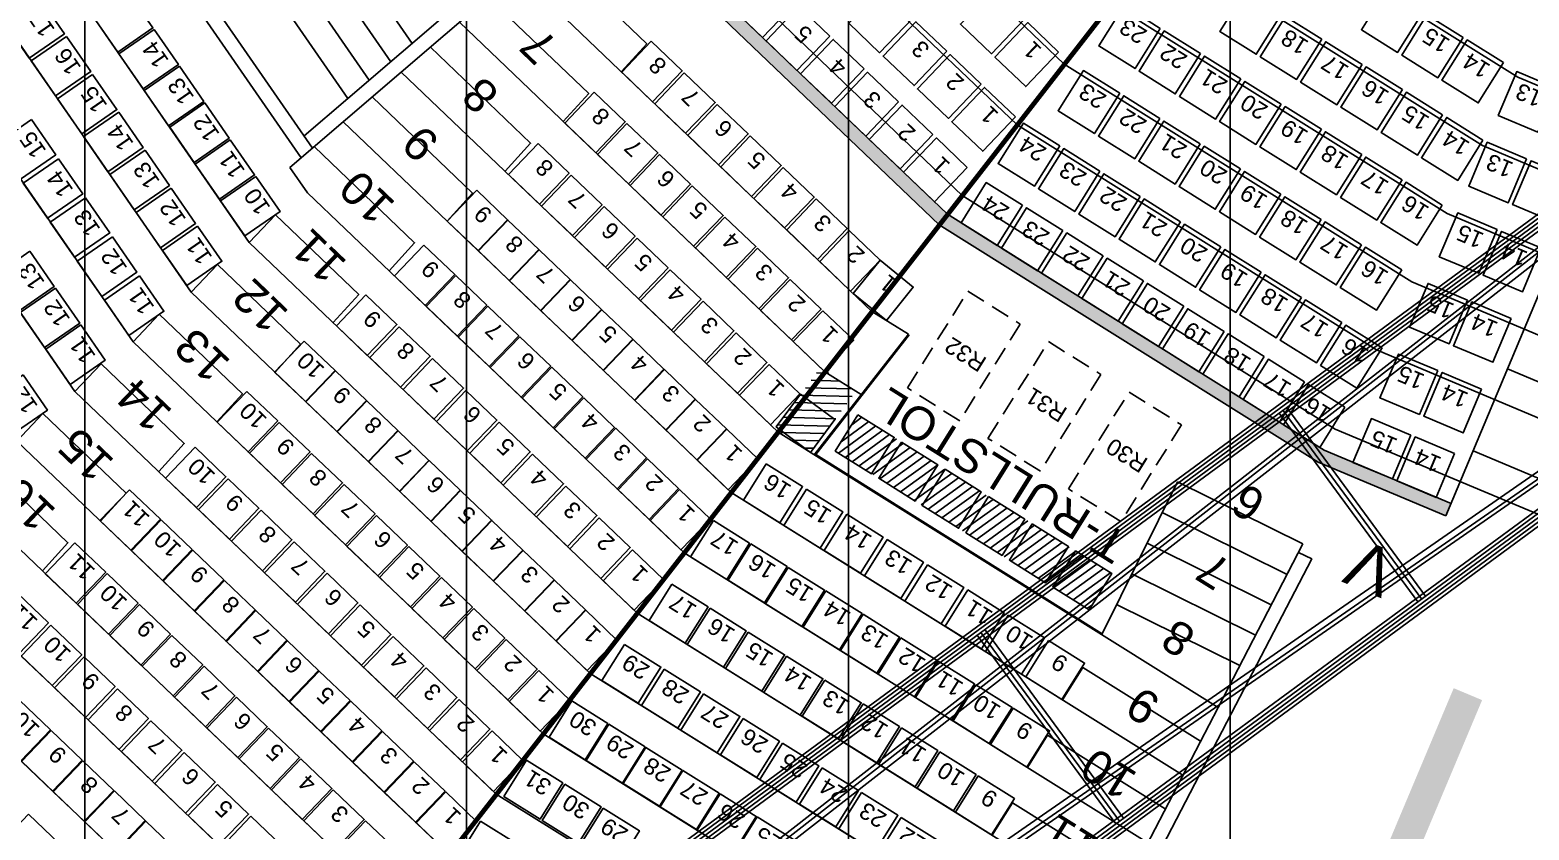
# Model space of a CAD drawing. Header units: millimetres. Extents: x -76108 to 202332, y 27411 to 140378.
# Drawn here: x 76018 to 91783, y 59500 to 67913 of the extents above; entities that cross this region are included whole.
import ezdxf
from ezdxf.enums import TextEntityAlignment as Align

# ---------------------------------------------------------------- set-up
doc = ezdxf.new("R2010")
doc.units = ezdxf.units.MM
doc.header["$LTSCALE"] = 100
doc.linetypes.add('DASHED_2', pattern=[3, 2, -1])
for name, color, linetype in [('A-3311-EA-', 3, 'CONTINUOUS'), ('A-3311-FYLL', 1, 'CONTINUOUS'), ('C-RADER', 252, 'CONTINUOUS'), ('LINFACKVERK', 84, 'CONTINUOUS'), ('LINOR_HÄNG', 40, 'CONTINUOUS'), ('möblering', 42, 'CONTINUOUS'), ('SEKTIONS_NR', 4, 'CONTINUOUS'), ('T-RADER', 252, 'CONTINUOUS'), ('T-RADER_TELE', 252, 'CONTINUOUS'), ('T-RADNUMMER', 4, 'CONTINUOUS'), ('T-RULLSTOLSPLATS', 1, 'DASHED_2'), ('T-STOLAR', 1, 'CONTINUOUS'), ('T-STOLAR MEDFÖLJARE', 1, 'CONTINUOUS'), ('T-STOLAR_TELE', 3, 'CONTINUOUS'), ('T-STOLNR RULLSTOLSPLATS', 7, 'CONTINUOUS'), ('T-STOLNUMMER', 7, 'CONTINUOUS'), ('T-STOLNUMMER_TELE', 7, 'CONTINUOUS'), ('T-TRAPPA', 254, 'CONTINUOUS'), ('T-TRAPPA_TELE', 254, 'CONTINUOUS'), ('U-RADER', 252, 'CONTINUOUS'), ('U-RADNUMMER', 4, 'CONTINUOUS'), ('U-STOLAR', 1, 'CONTINUOUS'), ('U-STOLNUMMER', 7, 'CONTINUOUS'), ('U-TRAPPA', 254, 'CONTINUOUS')]:
    doc.layers.add(name, color=color, linetype=linetype)
doc.layers.add('SEKTIONER', color=4, linetype='CONTINUOUS', lineweight=70)
doc.styles.add('ARIAL', font='arial.ttf')

# ---------------------------------------------------------------- blocks, each defined once
blk = doc.blocks.new('KAJ')
at = {"layer": 'A-3311-FYLL'}
h = blk.add_hatch(color=256, dxfattribs=at)
h.paths.add_polyline_path([(-27843, -21296), (-27790, -21168), (-29123, -20607), (-33086, -18125), (-33172, -18236), (-29188, -20732)])
h.paths.add_polyline_path([(-37213, -13775), (-37328, -13855), (-36493, -15063), (-33172, -18236), (-33086, -18125), (-36385, -14971)])
at = {"layer": 'A-3311-EA-'}
for p, q in [((-36385, -14971), (-33086, -18125)), ((-33172, -18236), (-36493, -15063)), ((-33086, -18125), (-29123, -20607)), ((-29188, -20732), (-33172, -18236)), ((-29123, -20607), (-27790, -21168)), ((-27844, -21297), (-29188, -20732))]:
    blk.add_line(p, q, dxfattribs=at)

msp = doc.modelspace()

# ---------------------------------------------------------------- hatches: boundary and pattern name
at = {"layer": 'möblering'}
h = msp.add_hatch(dxfattribs=at)
h.set_pattern_fill('ANSI31', color=256, scale=25, angle=-46.52512, style=0)
h.set_pattern_definition([(358.474876, (-45054.71, 99749.87), (2.11259, 79.34688), [])])
h.paths.add_polyline_path([(83856.3, 63724.8), (84227.2, 63470), (84705.1, 64111.2), (84331.8, 64362.3)])
h = msp.add_hatch(dxfattribs=at)
h.set_pattern_fill('ANSI31', color=256, scale=25, angle=-9.09139, style=0)
h.set_pattern_definition([(35.90861, (-10145.72, 45581.63), (-46.552964, 64.29006), [])])
h.paths.add_polyline_path([(84486.9, 63484.5), (84725.5, 63866), (87396, 62195.4), (87157.4, 61813.9)])

# ---------------------------------------------------------------- linework, layer by layer
at = {"layer": 'C-RADER'}
msp.add_line((84280.9, 63448.2), (87293.2, 61564), dxfattribs=at)
at = {"layer": 'LINFACKVERK'}
for p, q in [((160195.4, 116222.7), (75740.7, 54110.9)), ((160217.4, 116192.8), (75762.7, 54081)), ((160239.4, 116162.9), (75784.6, 54051.1)), ((160261.4, 116133), (75806.6, 54021.2)), ((160283.4, 116103.1), (75828.6, 53991.3)), ((161676.6, 114208.7), (77221.8, 52096.9)), ((161698.6, 114178.8), (77243.8, 52067)), ((161720.6, 114148.9), (77265.8, 52037.1)), ((161742.6, 114119), (77287.8, 52007.2)), ((161764.6, 114089.1), (77309.8, 51977.3)), ((76238.3, 53434.3), (98810.9, 71031.7)), ((76267.9, 53394), (98832.9, 71001.8)), ((76297.5, 53353.7), (98876.9, 70942)), ((76730.9, 52764.4), (100248.1, 69077.5)), ((76760.6, 52724.1), (100292.1, 69017.7)), ((76790.2, 52683.8), (100314.1, 68987.8)), ((90613.1, 61899.3), (89153.9, 63883.4)), ((90653.4, 61929), (89194.2, 63913.1)), ((90693.6, 61958.6), (89234.5, 63942.7)), ((87437.3, 59563.7), (85978.1, 61547.8)), ((87477.6, 59593.4), (86018.4, 61577.5)), ((87517.9, 59623), (86058.7, 61607.1))]:
    msp.add_line(p, q, dxfattribs=at)
at = {"layer": 'LINOR_HÄNG'}
for p, q in [((88640.1, 128284.4), (88640.1, 39915.6)), ((84625.1, 125445.2), (84625.1, 42754.8)), ((80610.1, 122338.3), (80610.1, 45861.7)), ((76595.1, 116179.1), (76595.1, 52020.9))]:
    msp.add_line(p, q, dxfattribs=at)
at = {"layer": 'SEKTIONER'}
msp.add_line((88898.2, 70127.8), (78453.2, 56702.5), dxfattribs=at)
at = {"layer": 'T-RADER'}
for p, q in [((84872.5, 64953.5), (85255.5, 64713.9)), ((85255.5, 64713.9), (84266.3, 63445.6)), ((85263.4, 64707.7), (84281, 63448.2)), ((84378.7, 64318.8), (84760.9, 64079.7)), ((83884.9, 63684.1), (88512.2, 60789.7)), ((83391.1, 63049.4), (88142.5, 60077.7)), ((82897.3, 62414.7), (87772.7, 59365.7)), ((82403.5, 61780), (87147.8, 58813.2)), ((81909.8, 61145.3), (86778, 58101.2)), ((81416, 60510.7), (86408.2, 57389.2)), ((80922.2, 59876), (86047.7, 56695))]:
    msp.add_line(p, q, dxfattribs=at)
at = {"layer": 'T-RADER_TELE'}
for p, q in [((83888.6, 70427.3), (86895.3, 67553.4)), ((83273.1, 69902), (86398.4, 66914.7)), ((88385.9, 69469.4), (91665.6, 67415.3)), ((82558.3, 69291.9), (85821.3, 66172.9)), ((87889, 68830.7), (91293.5, 66698.5)), ((87392.1, 68192), (90921.4, 65981.6)), ((86895.3, 67553.4), (90549.3, 65264.8)), ((91665.6, 67415.3), (93535.9, 66628.8)), ((86398.4, 66914.7), (90177.3, 64548)), ((91293.5, 66698.5), (93217.5, 65889.5)), ((85821.3, 66172.9), (89745.1, 63715.4)), ((90921.4, 65981.6), (92899.1, 65150.1)), ((90549.3, 65264.8), (92580.7, 64410.7)), ((90177.3, 64548), (92262.3, 63671.3)), ((89745.1, 63715.4), (91892.5, 62812.5))]:
    msp.add_line(p, q, dxfattribs=at)
at = {"layer": 'T-RULLSTOLSPLATS'}
for points in [[(85881.3, 65165.4), (86432.3, 64820.7), (85796, 63803.3), (85244.9, 64148)], [(86729.5, 64635.8), (87280.6, 64291.1), (86644.2, 63273.7), (86093.2, 63618.4)], [(87576.9, 64104.8), (88128, 63760.1), (87491.6, 62742.7), (86940.5, 63087.4)]]:
    msp.add_lwpolyline(points, close=True, dxfattribs=at)
at = {"layer": 'T-STOLAR'}
for points in [[(84121.5, 64083.4), (84483.1, 63815.5), (84227.2, 63470), (83865.6, 63737.8)], [(83761.1, 63349.7), (84142.6, 63111.1), (83903.9, 62729.6), (83522.4, 62968.3)], [(84185, 63084.6), (84566.5, 62845.9), (84327.8, 62464.4), (83946.3, 62703.1)], [(83204.8, 62754.4), (83586.3, 62515.7), (83347.6, 62134.2), (82966.1, 62372.9)], [(84608.9, 62819.4), (84990.3, 62580.7), (84751.7, 62199.2), (84370.2, 62437.9)], [(83599, 62507.8), (83980.5, 62269.1), (83741.9, 61887.6), (83360.4, 62126.3)], [(85032.7, 62554.2), (85414.2, 62315.5), (85175.6, 61934), (84794.1, 62172.7)], [(85456.6, 62289), (85838.1, 62050.3), (85599.4, 61668.8), (85217.9, 61907.5)], [(83993.2, 62261.2), (84374.7, 62022.5), (84136.1, 61641), (83754.6, 61879.7)], [(82767.2, 62084.7), (83148.7, 61846.1), (82910, 61464.6), (82528.5, 61703.2)], [(84387.4, 62014.5), (84768.9, 61775.9), (84530.3, 61394.4), (84148.8, 61633)], [(85880.5, 62023.8), (86262, 61785.1), (86023.3, 61403.6), (85641.8, 61642.3)], [(83169.9, 61832.8), (83551.4, 61594.1), (83312.7, 61212.6), (82931.2, 61451.3)], [(84781.7, 61767.9), (85163.1, 61529.2), (84924.5, 61147.7), (84543, 61386.4)], [(86304.4, 61758.6), (86685.9, 61519.9), (86447.2, 61138.4), (86065.7, 61377.1)], [(83572.6, 61580.9), (83954, 61342.2), (83715.4, 60960.7), (83333.9, 61199.4)], [(85175.9, 61521.3), (85557.4, 61282.6), (85318.7, 60901.1), (84937.2, 61139.8)], [(86728.3, 61493.4), (87109.7, 61254.8), (86871.1, 60873.3), (86489.6, 61111.9)], [(82271.5, 61452.1), (82653, 61213.4), (82414.3, 60832), (82032.8, 61070.6)], [(83975.2, 61328.9), (84356.7, 61090.3), (84118.1, 60708.8), (83736.6, 60947.4)], [(82686.9, 61192.2), (83068.4, 60953.6), (82829.7, 60572.1), (82448.2, 60810.7)], [(85570.1, 61274.7), (85951.6, 61036), (85712.9, 60654.5), (85331.4, 60893.2)], [(84377.9, 61077), (84759.4, 60838.3), (84520.7, 60456.8), (84139.3, 60695.5)], [(85964.3, 61028), (86345.8, 60789.4), (86107.1, 60407.9), (85725.6, 60646.5)], [(81715.2, 60856.8), (82096.7, 60618.1), (81858, 60236.6), (81476.5, 60475.3)], [(83102.3, 60932.3), (83483.8, 60693.7), (83245.1, 60312.2), (82863.6, 60550.9)], [(84780.6, 60825.1), (85162.1, 60586.4), (84923.4, 60204.9), (84541.9, 60443.6)], [(86358.5, 60781.4), (86740, 60542.7), (86501.3, 60161.2), (86119.8, 60399.9)], [(82105.2, 60612.8), (82486.7, 60374.1), (82248, 59992.6), (81866.5, 60231.3)], [(83517.7, 60672.5), (83899.2, 60433.8), (83660.5, 60052.3), (83279, 60291)], [(85183.3, 60573.1), (85564.8, 60334.5), (85326.1, 59953), (84944.6, 60191.7)], [(83933.1, 60412.6), (84314.6, 60173.9), (84075.9, 59792.4), (83694.4, 60031.1)], [(81240.2, 60234.1), (81621.7, 59995.5), (81383, 59614), (81001.6, 59852.6)], [(82495.2, 60368.8), (82876.6, 60130.2), (82638, 59748.7), (82256.5, 59987.3)], [(85586, 60321.2), (85967.5, 60082.5), (85728.8, 59701.1), (85347.3, 59939.7)], [(82885.1, 60124.9), (83266.6, 59886.2), (83027.9, 59504.7), (82646.5, 59743.4)], [(84348.5, 60152.7), (84730, 59914), (84491.3, 59532.5), (84109.8, 59771.2)], [(85988.7, 60069.3), (86370.2, 59830.6), (86131.5, 59449.1), (85750, 59687.8)], [(81642.9, 59982.2), (82024.4, 59743.5), (81785.7, 59362), (81404.2, 59600.7)], [(83275.1, 59880.9), (83656.6, 59642.2), (83417.9, 59260.7), (83036.4, 59499.4)], [(84763.9, 59892.8), (85145.4, 59654.1), (84906.7, 59272.6), (84525.2, 59511.3)], [(80755.4, 59592.5), (81136.9, 59353.8), (80898.2, 58972.3), (80516.7, 59211)], [(82045.6, 59730.3), (82427.1, 59491.6), (82188.4, 59110.1), (81806.9, 59348.8)], [(83665.1, 59636.9), (84046.6, 59398.2), (83807.9, 59016.8), (83426.4, 59255.4)], [(85179.3, 59632.9), (85560.8, 59394.3), (85322.1, 59012.8), (84940.6, 59251.4)]]:
    msp.add_lwpolyline(points, close=True, dxfattribs=at)
at = {"layer": 'T-STOLAR MEDFÖLJARE'}
for points in [[(84725.5, 63866), (85107, 63627.4), (84868.4, 63245.9), (84486.9, 63484.5)], [(85183.3, 63579.6), (85564.8, 63341), (85326.2, 62959.5), (84944.7, 63198.1)], [(85641.1, 63293.2), (86022.6, 63054.6), (85784, 62673.1), (85402.5, 62911.7)], [(86098.8, 63006.8), (86480.4, 62768.2), (86241.8, 62386.7), (85860.2, 62625.3)], [(86556.6, 62720.4), (86938.2, 62481.8), (86699.6, 62100.3), (86318, 62338.9)], [(87014.4, 62434), (87396, 62195.4), (87157.4, 61813.9), (86775.8, 62052.5)]]:
    msp.add_lwpolyline(points, close=True, dxfattribs=at)
at = {"layer": 'T-STOLAR_TELE'}
for points in [[(84068.3, 68194.3), (83743, 68505.3), (83397.5, 68143.8), (83722.8, 67832.9)], [(85299.1, 68034.7), (84973.8, 68345.6), (84628.3, 67984.2), (84953.6, 67673.3)], [(86474.6, 68024.6), (86149.3, 68335.5), (85803.9, 67974.1), (86129.2, 67663.2)], [(89179.7, 68081.4), (88798.3, 68320.2), (88532.9, 67896.5), (88914.3, 67657.6)], [(90666.7, 68099.9), (90285.3, 68338.7), (90019.9, 67915), (90401.3, 67676.1)], [(84429.7, 67848.9), (84104.4, 68159.8), (83759, 67798.3), (84084.3, 67487.4)], [(87904.9, 67929.9), (87523.5, 68168.8), (87258.1, 67745), (87639.5, 67506.2)], [(85660.5, 67689.2), (85335.2, 68000.1), (84989.7, 67638.7), (85315, 67327.8)], [(86836.1, 67679.1), (86510.8, 67990), (86165.3, 67628.6), (86490.6, 67317.7)], [(89603.4, 67816), (89222, 68054.8), (88956.6, 67631.1), (89338, 67392.2)], [(91090.5, 67834.5), (90709.1, 68073.3), (90443.7, 67649.6), (90825.1, 67410.7)], [(84791.2, 67503.4), (84465.9, 67814.3), (84120.4, 67452.9), (84445.7, 67141.9)], [(88328.6, 67664.5), (87947.2, 67903.4), (87681.8, 67479.6), (88063.2, 67240.8)], [(90027.2, 67550.6), (89645.8, 67789.4), (89380.4, 67365.7), (89761.8, 67126.8)], [(91514.2, 67569.1), (91132.8, 67807.9), (90867.4, 67384.2), (91248.8, 67145.3)], [(86021.9, 67343.7), (85696.6, 67654.7), (85351.2, 67293.2), (85676.4, 66982.3)], [(88752.4, 67399.1), (88371, 67638), (88105.6, 67214.2), (88487, 66975.4)], [(87477.9, 67247.5), (87096.5, 67486.3), (86831.1, 67062.6), (87212.5, 66823.7)], [(90450.9, 67285.2), (90069.5, 67524), (89804.1, 67100.3), (90185.5, 66861.4)], [(92068, 67300.3), (91653.1, 67474.7), (91459.3, 67013.8), (91874.2, 66839.4)], [(85152.6, 67157.9), (84827.3, 67468.8), (84481.8, 67107.4), (84807.1, 66796.4)], [(89176.1, 67133.7), (88794.7, 67372.6), (88529.3, 66948.8), (88910.7, 66710)], [(86383.4, 66998.2), (86058.1, 67309.2), (85712.6, 66947.7), (86037.9, 66636.8)], [(87901.6, 66982.1), (87520.2, 67221), (87254.8, 66797.2), (87636.2, 66558.3)], [(90874.7, 67019.8), (90493.3, 67258.6), (90227.9, 66834.9), (90609.3, 66596)], [(85514.1, 66812.4), (85188.8, 67123.3), (84843.3, 66761.9), (85168.6, 66451)], [(89599.9, 66868.3), (89218.5, 67107.2), (88953.1, 66683.4), (89334.5, 66444.6)], [(86846.9, 66692.8), (86465.5, 66931.7), (86200.1, 66507.9), (86581.5, 66269.1)], [(88325.4, 66716.7), (87944, 66955.6), (87678.6, 66531.8), (88060, 66292.9)], [(91298.4, 66754.4), (90917, 66993.2), (90651.6, 66569.5), (91033, 66330.6)], [(85875.5, 66466.9), (85550.2, 66777.8), (85204.7, 66416.4), (85530, 66105.5)], [(88749.1, 66451.3), (88367.7, 66690.2), (88102.3, 66266.4), (88483.7, 66027.5)], [(90023.6, 66602.9), (89642.2, 66841.8), (89376.8, 66418), (89758.2, 66179.2)], [(91757.6, 66557.5), (91342.8, 66732), (91149, 66271.1), (91563.8, 66096.6)], [(87270.7, 66427.4), (86889.3, 66666.3), (86623.9, 66242.5), (87005.3, 66003.7)], [(90447.4, 66337.5), (90066, 66576.4), (89800.6, 66152.6), (90182, 65913.8)], [(92218.5, 66363.7), (91803.7, 66538.2), (91609.9, 66077.2), (92024.7, 65902.8)], [(87694.4, 66162), (87313, 66400.9), (87047.6, 65977.1), (87429, 65738.3)], [(89172.9, 66185.9), (88791.5, 66424.8), (88526.1, 66001), (88907.5, 65762.2)], [(86456.7, 66069.9), (86075.3, 66308.8), (85809.9, 65885.1), (86191.3, 65646.2)], [(90871.1, 66072.1), (90489.7, 66311), (90224.3, 65887.2), (90605.7, 65648.4)], [(88118.2, 65896.6), (87736.8, 66135.5), (87471.4, 65711.7), (87852.8, 65472.9)], [(89596.6, 65920.5), (89215.2, 66159.4), (88949.8, 65735.6), (89331.2, 65496.8)], [(86880.4, 65804.5), (86499.1, 66043.4), (86233.7, 65619.7), (86615, 65380.8)], [(91447.6, 65814.6), (91032.7, 65989.1), (90838.9, 65528.2), (91253.8, 65353.7)], [(87304.2, 65539.2), (86922.8, 65778), (86657.4, 65354.3), (87038.8, 65115.4)], [(88541.9, 65631.2), (88160.5, 65870.1), (87895.1, 65446.3), (88276.5, 65207.5)], [(90020.4, 65655.1), (89639, 65894), (89373.6, 65470.2), (89755, 65231.4)], [(91908.5, 65620.8), (91493.6, 65795.3), (91299.8, 65334.3), (91714.7, 65159.9)], [(88965.7, 65365.8), (88584.3, 65604.7), (88318.9, 65180.9), (88700.3, 64942.1)], [(90444.1, 65389.7), (90062.7, 65628.6), (89797.3, 65204.8), (90178.7, 64966)], [(87727.9, 65273.8), (87346.6, 65512.6), (87081.2, 65088.9), (87462.5, 64850)], [(89389.4, 65100.4), (89008, 65339.3), (88742.6, 64915.5), (89124, 64676.7)], [(88151.7, 65008.4), (87770.3, 65247.2), (87504.9, 64823.5), (87886.3, 64584.6)], [(91135.5, 65072.6), (90720.7, 65247), (90526.9, 64786.1), (90941.7, 64611.7)], [(88575.4, 64743), (88194.1, 64981.8), (87928.7, 64558.1), (88310, 64319.2)], [(89813.2, 64835), (89431.8, 65073.9), (89166.4, 64650.1), (89547.8, 64411.3)], [(91596.4, 64878.8), (91181.6, 65053.2), (90987.8, 64592.3), (91402.6, 64417.9)], [(90236.9, 64569.6), (89855.5, 64808.5), (89590.1, 64384.7), (89971.5, 64145.9)], [(88999.2, 64477.6), (88617.8, 64716.4), (88352.4, 64292.7), (88733.8, 64053.8)], [(90823.7, 64330.4), (90408.9, 64504.8), (90215.1, 64043.9), (90629.9, 63869.5)], [(89422.9, 64212.2), (89041.6, 64451), (88776.2, 64027.3), (89157.5, 63788.4)], [(89846.7, 63946.8), (89465.3, 64185.6), (89199.9, 63761.9), (89581.3, 63523)], [(91284.7, 64136.6), (90869.8, 64311), (90676, 63850.1), (91090.8, 63675.7)], [(90539.7, 63652.5), (90124.9, 63826.9), (89931.1, 63366), (90345.9, 63191.6)], [(91000.6, 63458.7), (90585.8, 63633.1), (90392, 63172.2), (90806.8, 62997.8)]]:
    msp.add_lwpolyline(points, close=True, dxfattribs=at)
at = {"layer": 'T-TRAPPA'}
for p, q in [((88085.9, 63161.8), (87288.7, 61555)), ((87925.9, 62839.3), (89238.5, 62188.1)), ((88512.2, 60789.7), (89404.4, 62507.6)), ((87605.9, 62194.3), (88906.6, 61549)), ((87424.9, 58696), (88512.2, 60789.7)), ((87723.3, 58934.3), (88655.6, 60729.4))]:
    msp.add_line(p, q, dxfattribs=at)
for points in [[(89404.4, 62507.6), (88085.9, 63161.8)], [(89072.5, 61868.6), (87765.9, 62516.8)], [(88655.6, 60729.4), (89497.2, 62350), (89358.3, 62418.9)], [(89251, 62214.2), (89256.8, 62223.4)], [(88740.6, 61229.5), (87445.9, 61871.8)], [(88327.5, 60433.9), (87089.7, 61208.3), (86877.5, 60869.2)], [(87957.7, 59721.9), (86719.9, 60496.3), (86507.7, 60157.2)], [(87587.9, 59009.8), (86350.1, 59784.2), (86137.9, 59445.1)]]:
    msp.add_lwpolyline(points, dxfattribs=at)
at = {"layer": 'T-TRAPPA_TELE'}
msp.add_line((92967.2, 67718.2), (90908.6, 62803.1), dxfattribs=at)
for points in [[(91555.6, 64347.9), (93215.3, 63650.5)], [(91194.4, 63485.5), (92854.1, 62788.1)]]:
    msp.add_lwpolyline(points, dxfattribs=at)
at = {"layer": 'U-RADER'}
for p, q in [((75037.8, 70431.1), (78324.9, 65678.6)), ((74333.9, 70042.3), (77713.3, 65156.6)), ((73630.1, 69653.6), (77101.7, 64634.5)), ((72926.3, 69264.8), (76490, 64112.5)), ((81144.4, 68517), (84872.5, 64953.5)), ((80534, 67993.8), (84378.7, 64318.8)), ((79923.5, 67470.6), (83884.9, 63684.1)), ((79313.1, 66947.4), (83391.1, 63049.4)), ((78752.5, 66466.8), (78936.6, 66200.6)), ((78936.6, 66200.6), (82897.3, 62414.7)), ((78324.9, 65678.6), (82403.5, 61780)), ((77713.3, 65156.6), (81909.8, 61145.3)), ((77101.7, 64634.5), (81416, 60510.7)), ((76490, 64112.5), (80922.2, 59876)), ((75878.4, 63590.4), (80428.4, 59241.3)), ((75266.8, 63068.4), (79934.6, 58606.6)), ((74655.1, 62546.3), (79440.8, 57971.9)), ((74043.5, 62024.3), (78947, 57337.2))]:
    msp.add_line(p, q, dxfattribs=at)
at = {"layer": 'U-STOLAR'}
for points in [[(77055.3, 68305.2), (77311.3, 67935.1), (76941.2, 67679.1), (76685.2, 68049.2)], [(76125.1, 68243.7), (76381.1, 67873.6), (76011, 67617.7), (75755, 67987.8)], [(76401, 67844.9), (76657, 67474.8), (76286.9, 67218.8), (76030.9, 67588.9)], [(77322.7, 67918.7), (77578.7, 67548.6), (77208.6, 67292.6), (76952.6, 67662.7)], [(82552.2, 67793.9), (82877.5, 67482.9), (82566.6, 67157.6), (82241.3, 67468.6)], [(77590.1, 67532.1), (77846, 67162), (77475.9, 66906), (77220, 67276.1)], [(76676.9, 67446), (76932.9, 67075.9), (76562.8, 66819.9), (76306.8, 67190)], [(82899.2, 67462.2), (83224.5, 67151.3), (82913.5, 66826), (82588.2, 67136.9)], [(81953.1, 67258.4), (82278.4, 66947.5), (81967.5, 66622.2), (81642.2, 66933.1)], [(76952.8, 67047.1), (77208.8, 66677), (76838.7, 66421), (76582.7, 66791.1)], [(77857.4, 67145.6), (78113.4, 66775.5), (77743.3, 66519.5), (77487.3, 66889.6)], [(83246.2, 67130.5), (83571.5, 66819.6), (83260.5, 66494.3), (82935.2, 66805.2)], [(76033, 66970.6), (76289, 66600.5), (75918.9, 66344.6), (75662.9, 66714.6)], [(82296.5, 66930.2), (82621.8, 66619.3), (82310.9, 66294), (81985.6, 66604.9)], [(78124.8, 66759), (78380.8, 66388.9), (78010.7, 66133), (77754.7, 66503)], [(81361.7, 66718.2), (81687, 66407.3), (81376.1, 66082), (81050.8, 66393)], [(83593.1, 66798.9), (83918.4, 66487.9), (83607.5, 66162.6), (83282.2, 66473.6)], [(76317.4, 66559.4), (76573.4, 66189.3), (76203.3, 65933.3), (75947.3, 66303.4)], [(77228.7, 66648.2), (77484.7, 66278.1), (77114.6, 66022.1), (76858.6, 66392.2)], [(82639.9, 66602), (82965.2, 66291.1), (82654.2, 65965.8), (82329, 66276.7)], [(78392.1, 66372.5), (78648.1, 66002.4), (78278, 65746.4), (78022, 66116.5)], [(81708.7, 66386.6), (82034, 66075.6), (81723.1, 65750.3), (81397.8, 66061.3)], [(83940.1, 66467.2), (84265.4, 66156.3), (83954.5, 65831), (83629.2, 66141.9)], [(77504.6, 66249.3), (77760.6, 65879.2), (77390.5, 65623.2), (77134.5, 65993.3)], [(80715.9, 66228.8), (81041.2, 65917.9), (80730.3, 65592.6), (80405, 65903.5)], [(82983.3, 66273.8), (83308.6, 65962.9), (82997.6, 65637.6), (82672.3, 65948.5)], [(76601.8, 66148.2), (76857.8, 65778.1), (76487.7, 65522.1), (76231.7, 65892.2)], [(82055.7, 66054.9), (82381, 65744), (82070.1, 65418.7), (81744.8, 65729.6)], [(84287.1, 66135.5), (84612.4, 65824.6), (84301.5, 65499.3), (83976.2, 65810.2)], [(81044.8, 65914.4), (81370.1, 65603.5), (81059.2, 65278.2), (80733.9, 65589.1)], [(83326.6, 65945.6), (83651.9, 65634.7), (83341, 65309.4), (83015.7, 65620.3)], [(77780.5, 65850.4), (78036.5, 65480.3), (77666.4, 65224.4), (77410.4, 65594.5)], [(84634.1, 65803.9), (84959.4, 65492.9), (84648.5, 65167.6), (84323.2, 65478.6)], [(76017.5, 65586.7), (76273.5, 65216.6), (75903.4, 64960.6), (75647.4, 65330.7)], [(76886.3, 65737), (77142.3, 65366.9), (76772.2, 65110.9), (76516.2, 65481)], [(80160.9, 65651.5), (80486.2, 65340.6), (80175.3, 65015.3), (79850, 65326.2)], [(81373.7, 65600), (81699, 65289.1), (81388.1, 64963.8), (81062.8, 65274.7)], [(82402.7, 65723.3), (82728, 65412.3), (82417, 65087), (82091.7, 65398)], [(83670, 65617.4), (83995.3, 65306.4), (83684.4, 64981.1), (83359.1, 65292.1)], [(84958.7, 65492.2), (85307.9, 65208.4), (85024.1, 64859.2), (84674.9, 65143)], [(77170.7, 65325.8), (77426.7, 64955.7), (77056.6, 64699.7), (76800.6, 65069.8)], [(80497.1, 65330.2), (80822.4, 65019.2), (80511.4, 64694), (80186.1, 65004.9)], [(81702.6, 65285.6), (82027.9, 64974.7), (81717, 64649.4), (81391.7, 64960.3)], [(82749.7, 65391.6), (83075, 65080.6), (82764, 64755.4), (82438.7, 65066.3)], [(84013.4, 65289.2), (84338.7, 64978.2), (84027.7, 64652.9), (83702.4, 64963.9)], [(76285.4, 65199.4), (76541.4, 64829.3), (76171.3, 64573.3), (75915.3, 64943.4)], [(79551.5, 65127.4), (79876.8, 64816.4), (79565.8, 64491.1), (79240.6, 64802.1)], [(80833.2, 65008.9), (81158.5, 64697.9), (80847.6, 64372.7), (80522.3, 64683.6)], [(82031.5, 64971.2), (82356.8, 64660.3), (82045.9, 64335), (81720.6, 64645.9)], [(83096.6, 65059.9), (83421.9, 64749), (83111, 64423.7), (82785.7, 64734.6)], [(84356.7, 64961), (84682, 64650), (84371.1, 64324.7), (84045.8, 64635.7)], [(76553.3, 64812), (76809.3, 64441.9), (76439.2, 64185.9), (76183.2, 64556)], [(78902.3, 64641.2), (79227.6, 64330.3), (78916.6, 64005), (78591.3, 64315.9)], [(79902.1, 64792.2), (80227.4, 64481.3), (79916.4, 64156), (79591.1, 64466.9)], [(81169.4, 64687.6), (81494.7, 64376.6), (81183.7, 64051.3), (80858.4, 64362.3)], [(82360.5, 64656.9), (82685.7, 64345.9), (82374.8, 64020.6), (82049.5, 64331.6)], [(83443.6, 64728.3), (83768.9, 64417.3), (83458, 64092), (83132.7, 64403)], [(79231.2, 64326.8), (79556.5, 64015.9), (79245.5, 63690.6), (78920.3, 64001.5)], [(80252.7, 64457.1), (80578, 64146.2), (80267, 63820.9), (79941.7, 64131.8)], [(81505.5, 64366.3), (81830.8, 64055.3), (81519.9, 63730), (81194.6, 64041)], [(82689.4, 64342.5), (83014.7, 64031.5), (82703.7, 63706.2), (82378.4, 64017.2)], [(83790.6, 64396.6), (84115.9, 64085.7), (83805, 63760.4), (83479.7, 64071.3)], [(75945.1, 64285.1), (76201, 63915), (75831, 63659), (75575, 64029.1)], [(78297.9, 64112.3), (78623.2, 63801.3), (78312.2, 63476), (77986.9, 63787)], [(79560.1, 64012.4), (79885.4, 63701.5), (79574.5, 63376.2), (79249.2, 63687.1)], [(80603.3, 64122), (80928.6, 63811.1), (80617.6, 63485.8), (80292.3, 63796.7)], [(81841.6, 64045), (82166.9, 63734), (81856, 63408.7), (81530.7, 63719.7)], [(83018.3, 64028.1), (83343.6, 63717.1), (83032.6, 63391.8), (82707.3, 63702.8)], [(78639.1, 63786.1), (78964.4, 63475.2), (78653.4, 63149.9), (78328.1, 63460.8)], [(79889, 63698), (80214.3, 63387.1), (79903.4, 63061.8), (79578.1, 63372.8)], [(80953.9, 63786.9), (81279.2, 63475.9), (80968.2, 63150.6), (80642.9, 63461.6)], [(82177.8, 63723.7), (82503.1, 63412.7), (82192.1, 63087.4), (81866.8, 63398.4)], [(83347.2, 63713.7), (83672.5, 63402.7), (83361.5, 63077.4), (83036.3, 63388.4)], [(77754.2, 63526), (78079.5, 63215), (77768.6, 62889.7), (77443.3, 63200.7)], [(78980.3, 63460), (79305.6, 63149), (78994.6, 62823.7), (78669.4, 63134.7)], [(80217.9, 63383.7), (80543.2, 63072.7), (80232.3, 62747.4), (79907, 63058.4)], [(81304.5, 63451.8), (81629.8, 63140.8), (81318.8, 62815.5), (80993.5, 63126.5)], [(82513.9, 63402.4), (82839.2, 63091.4), (82528.3, 62766.1), (82203, 63077.1)], [(77065, 63078), (77390.3, 62767.1), (77079.3, 62441.8), (76754.1, 62752.7)], [(78101.2, 63194.3), (78426.5, 62883.4), (78115.5, 62558.1), (77790.2, 62869)], [(79321.5, 63133.8), (79646.8, 62822.9), (79335.8, 62497.6), (79010.6, 62808.5)], [(80546.8, 63069.3), (80872.1, 62758.3), (80561.2, 62433), (80235.9, 62744)], [(81655.1, 63116.6), (81980.4, 62805.7), (81669.4, 62480.4), (81344.1, 62791.3)], [(82850.1, 63081.1), (83175.4, 62770.1), (82864.4, 62444.8), (82539.1, 62755.8)], [(77397.5, 62760.2), (77722.8, 62449.2), (77411.9, 62123.9), (77086.6, 62434.9)], [(78448.2, 62862.7), (78773.5, 62551.7), (78462.5, 62226.4), (78137.2, 62537.4)], [(79662.7, 62807.7), (79988, 62496.8), (79677, 62171.5), (79351.8, 62482.4)], [(80875.7, 62754.9), (81201, 62443.9), (80890.1, 62118.6), (80564.8, 62429.6)], [(82005.7, 62781.5), (82331, 62470.6), (82020, 62145.3), (81694.7, 62456.2)], [(76489.8, 62520.5), (76815.1, 62209.6), (76504.1, 61884.3), (76178.8, 62195.2)], [(77730, 62442.3), (78055.3, 62131.4), (77744.4, 61806.1), (77419.1, 62117)], [(78795.1, 62531), (79120.4, 62220), (78809.5, 61894.8), (78484.2, 62205.7)], [(80003.9, 62481.6), (80329.2, 62170.6), (80018.2, 61845.3), (79693, 62156.3)], [(81204.7, 62440.5), (81530, 62129.5), (81219, 61804.2), (80893.7, 62115.2)], [(82356.3, 62446.4), (82681.6, 62135.5), (82370.6, 61810.2), (82045.3, 62121.1)], [(76829.5, 62195.8), (77154.8, 61884.8), (76843.9, 61559.5), (76518.6, 61870.5)], [(78062.6, 62124.5), (78387.9, 61813.5), (78076.9, 61488.2), (77751.6, 61799.2)], [(79142.1, 62199.3), (79467.4, 61888.4), (79156.5, 61563.1), (78831.2, 61874)], [(80345.1, 62155.4), (80670.4, 61844.5), (80359.5, 61519.2), (80034.2, 61830.1)], [(81533.6, 62126.1), (81858.9, 61815.2), (81547.9, 61489.9), (81222.6, 61800.8)], [(75887.5, 61989.5), (76212.8, 61678.5), (75901.9, 61353.2), (75576.6, 61664.2)], [(77169.3, 61871), (77494.6, 61560.1), (77183.6, 61234.8), (76858.3, 61545.7)], [(78395.1, 61806.6), (78720.4, 61495.7), (78409.5, 61170.4), (78084.2, 61481.3)], [(79489.1, 61867.7), (79814.4, 61556.7), (79503.5, 61231.4), (79178.2, 61542.4)], [(80686.3, 61829.3), (81011.6, 61518.4), (80700.7, 61193.1), (80375.4, 61504)], [(81862.5, 61811.7), (82187.8, 61500.8), (81876.8, 61175.5), (81551.5, 61486.4)], [(76238.1, 61654.3), (76563.4, 61343.4), (76252.5, 61018.1), (75927.2, 61329)], [(77509, 61546.2), (77834.3, 61235.3), (77523.4, 60910), (77198.1, 61220.9)], [(78727.6, 61488.8), (79052.9, 61177.8), (78742, 60852.5), (78416.7, 61163.5)], [(79836.1, 61536), (80161.4, 61225.1), (79850.5, 60899.8), (79525.2, 61210.7)], [(81027.5, 61503.1), (81352.8, 61192.2), (81041.9, 60866.9), (80716.6, 61177.9)], [(76588.7, 61319.2), (76914, 61008.3), (76603.1, 60683), (76277.8, 60993.9)], [(77848.8, 61221.5), (78174.1, 60910.5), (77863.2, 60585.2), (77537.9, 60896.2)], [(79060.1, 61170.9), (79385.4, 60860), (79074.5, 60534.7), (78749.2, 60845.6)], [(80183.1, 61204.3), (80508.4, 60893.4), (80197.4, 60568.1), (79872.1, 60879)], [(81368.7, 61177), (81694, 60866.1), (81383.1, 60540.8), (81057.8, 60851.7)], [(75908.2, 60863.4), (76233.5, 60552.5), (75922.6, 60227.2), (75597.3, 60538.1)], [(76939.3, 60984.1), (77264.6, 60673.2), (76953.7, 60347.9), (76628.4, 60658.8)], [(78188.5, 60896.7), (78513.8, 60585.8), (78202.9, 60260.5), (77877.6, 60571.4)], [(79392.7, 60853.1), (79718, 60542.1), (79407, 60216.8), (79081.7, 60527.8)], [(80530.1, 60872.7), (80855.4, 60561.7), (80544.4, 60236.4), (80219.1, 60547.4)], [(76240.7, 60545.6), (76566, 60234.7), (76255.1, 59909.4), (75929.8, 60220.3)], [(77289.9, 60649), (77615.2, 60338), (77304.3, 60012.7), (76979, 60323.7)], [(78528.3, 60572), (78853.6, 60261), (78542.7, 59935.7), (78217.4, 60246.7)], [(80877.1, 60541), (81202.3, 60230.1), (80891.4, 59904.8), (80566.1, 60215.7)], [(79725.2, 60535.2), (80050.5, 60224.3), (79739.6, 59899), (79414.3, 60209.9)], [(76573.2, 60227.8), (76898.5, 59916.8), (76587.6, 59591.5), (76262.3, 59902.5)], [(77640.5, 60313.9), (77965.8, 60002.9), (77654.9, 59677.6), (77329.6, 59988.6)], [(78868.1, 60247.2), (79193.4, 59936.3), (78882.4, 59611), (78557.1, 59921.9)], [(80057.7, 60217.4), (80383, 59906.4), (80072.1, 59581.2), (79746.8, 59892.1)], [(76905.8, 59909.9), (77231.1, 59599), (76920.1, 59273.7), (76594.8, 59584.6)], [(77991.1, 59978.7), (78316.4, 59667.8), (78005.5, 59342.5), (77680.2, 59653.4)], [(79207.8, 59922.5), (79533.1, 59611.5), (79222.2, 59286.2), (78896.9, 59597.2)], [(80390.2, 59899.5), (80715.5, 59588.6), (80404.6, 59263.3), (80079.3, 59574.2)], [(76003.3, 59665.8), (76328.6, 59354.8), (76017.7, 59029.5), (75692.4, 59340.5)], [(77238.3, 59592.1), (77563.6, 59281.1), (77252.7, 58955.8), (76927.4, 59266.8)], [(78341.7, 59643.6), (78667, 59332.7), (78356.1, 59007.4), (78030.8, 59318.3)], [(79547.6, 59597.7), (79872.9, 59286.8), (79561.9, 58961.5), (79236.6, 59272.4)]]:
    msp.add_lwpolyline(points, close=True, dxfattribs=at)
at = {"layer": 'U-TRAPPA'}
for p, q in [((81449.5, 68778.6), (79923.5, 67470.6)), ((79923.5, 67470.6), (78752.5, 66466.8)), ((79361.8, 67193.2), (78900.7, 66798))]:
    msp.add_line(p, q, dxfattribs=at)
for points in [[(78750.4, 71961.9), (76806.2, 70888), (79361.8, 67193.2), (81043.5, 68634.7)], [(77584.8, 71318.1), (80037.3, 67772.2)], [(77325.2, 71174.7), (79812.1, 67579.2)], [(77065.7, 71031.4), (79586.9, 67386.2)], [(76049.8, 70647.3), (78871, 66568.4)], [(76186.1, 70722.6), (78989.3, 66669.8)], [(82236.1, 67473), (82504.3, 67767.9), (81449.5, 68778.6)], [(81625.7, 66949.8), (81893.9, 67244.7), (80839.1, 68255.4)], [(81015.2, 66426.6), (81283.5, 66721.5), (80228.7, 67732.2)], [(80404.8, 65903.4), (80673.1, 66198.3), (79618.3, 67208.9)], [(79794.4, 65380.2), (80062.7, 65675.1), (79007.9, 66685.7)], [(79207.4, 64835.1), (79475.7, 65130), (78601.7, 65967.4), (78324.9, 65678.6)], [(78595.8, 64313), (78864, 64607.9), (77990, 65445.4), (77713.3, 65156.6)], [(77984.1, 63791), (78252.4, 64085.9), (77378.4, 64923.3), (77101.7, 64634.5)], [(77372.5, 63268.9), (77640.7, 63563.8), (76766.8, 64401.3), (76490, 64112.5)], [(76760.9, 62746.9), (77029.1, 63041.8), (76155.1, 63879.2), (75878.4, 63590.4)], [(76149.2, 62224.8), (76417.5, 62519.8), (75543.5, 63357.2), (75266.8, 63068.4)]]:
    msp.add_lwpolyline(points, dxfattribs=at)

# ---------------------------------------------------------------- block references
at = {"layer": 'U-RADER'}
msp.add_blockref('KAJ', (118752.6, 84100), dxfattribs=at)

# ---------------------------------------------------------------- texts
at = {"layer": 'SEKTIONS_NR', "style": 'ARIAL'}
msp.add_text('T-RULLSTOL', height=350, rotation=147.97, dxfattribs=at).set_placement((86325.8, 63377.7), align=Align.CENTER)
for s, height, p in [('V', 500, (90427.4, 62394.9)), ('T', 2500, (92122.5, 60515.3))]:
    msp.add_text(s, height=height, rotation=157.19083, dxfattribs=at).set_placement(p)
at = {"layer": 'T-RADNUMMER', "style": 'ARIAL'}
for s, p in [('6', (89037.6, 63014.2)), ('7', (88668.7, 62301.9)), ('8', (88298.9, 61589.9)), ('9', (87929.1, 60877.8)), ('10', (87680.6, 60089.9)), ('11', (87283.4, 59394.9))]:
    msp.add_text(s, height=350, rotation=147.95938, dxfattribs=at).set_placement(p)
at = {"layer": 'T-STOLNR RULLSTOLSPLATS', "style": 'ARIAL'}
for s, p in [('R32', (85930.8, 64617.8)), ('R31', (86779, 64088.2)), ('R30', (87626.4, 63557.2))]:
    msp.add_text(s, height=175, rotation=147.96903, dxfattribs=at).set_placement(p, align=Align.BOTTOM_CENTER)
at = {"layer": 'T-STOLNUMMER', "style": 'ARIAL'}
for s, p in [('16', (83951.8, 63230.4)), ('15', (84375.7, 62965.2)), ('17', (83395.6, 62635.1)), ('14', (84799.6, 62700)), ('13', (85223.5, 62434.8)), ('16', (83789.8, 62388.4)), ('15', (84184, 62141.8)), ('12', (85647.4, 62169.7)), ('17', (82957.9, 61965.4)), ('14', (84578.2, 61895.2)), ('11', (86071.2, 61904.5)), ('16', (83360.6, 61713.5)), ('13', (84972.4, 61648.6)), ('10', (86495.1, 61639.3)), ('29', (82462.2, 61332.8)), ('15', (83763.3, 61461.5)), ('12', (85366.6, 61401.9)), ('9', (86919, 61374.1)), ('14', (84166, 61209.6)), ('11', (85760.8, 61155.3)), ('28', (82877.6, 61072.9)), ('13', (84568.7, 60957.7)), ('10', (86155, 60908.7)), ('30', (81906, 60737.4)), ('27', (83293, 60813)), ('12', (84971.4, 60705.7)), ('26', (83708.4, 60553.1)), ('9', (86549.2, 60662.1)), ('29', (82295.9, 60493.5)), ('11', (85374, 60453.8)), ('28', (82685.9, 60249.5)), ('25', (84123.8, 60293.2)), ('31', (81431, 60114.8)), ('10', (85776.7, 60201.9)), ('27', (83075.9, 60005.5)), ('24', (84539.2, 60033.4)), ('9', (86179.4, 59950)), ('30', (81833.7, 59862.9)), ('26', (83465.8, 59761.6)), ('23', (84954.7, 59773.5)), ('29', (82236.3, 59610.9)), ('25', (83855.8, 59517.6)), ('22', (85370.1, 59513.6))]:
    msp.add_text(s, height=175, rotation=147.96903, dxfattribs=at).set_placement(p, align=Align.BOTTOM_CENTER)
at = {"layer": 'T-STOLNUMMER_TELE', "style": 'ARIAL'}
for s, rotation, p in [('5', 136.29301, (84261.4, 67883.6)), ('23', 147.94086, (87779.8, 67900.6)), ('3', 136.29301, (85492.2, 67723.9)), ('1', 136.29301, (86667.8, 67713.9)), ('18', 147.94086, (89478.4, 67786.7)), ('15', 147.94086, (90965.4, 67805.2)), ('22', 147.94086, (88203.6, 67635.2)), ('14', 147.94086, (91389.2, 67539.8)), ('4', 136.29301, (84622.9, 67538.1)), ('21', 147.94086, (88627.3, 67369.8)), ('17', 147.94086, (89902.1, 67521.3)), ('2', 136.29301, (85853.6, 67378.5)), ('23', 147.94086, (87352.8, 67218.2)), ('16', 147.94086, (90325.9, 67255.9)), ('13', 157.19402, (91942.1, 67254.3)), ('3', 136.29301, (84984.3, 67192.6)), ('20', 147.94086, (89051.1, 67104.4)), ('1', 136.29301, (86215.1, 67033)), ('22', 147.94086, (87776.6, 66952.8)), ('15', 147.94086, (90749.6, 66990.5)), ('2', 136.29301, (85345.8, 66847.1)), ('19', 147.94086, (89474.8, 66839)), ('14', 147.94086, (91173.4, 66725.1)), ('24', 147.94086, (86721.9, 66663.5)), ('21', 147.94086, (88200.3, 66687.4)), ('18', 147.94086, (89898.6, 66573.6)), ('1', 136.29301, (85707.2, 66501.7)), ('20', 147.94086, (88624.1, 66422)), ('13', 157.19402, (91631.8, 66511.6)), ('23', 147.94086, (87145.6, 66398.1)), ('17', 147.94086, (90322.3, 66308.3)), ('22', 147.94086, (87569.4, 66132.7)), ('19', 147.94086, (89047.8, 66156.6)), ('24', 147.94086, (86331.7, 66040.7)), ('16', 147.94086, (90746.1, 66042.9)), ('23', 147.94086, (86755.4, 65775.3)), ('21', 147.94086, (87993.1, 65867.3)), ('18', 147.94086, (89471.6, 65891.2)), ('15', 157.19402, (91321.7, 65768.7)), ('22', 147.94086, (87179.2, 65509.9)), ('20', 147.94086, (88416.9, 65601.9)), ('17', 147.94086, (89895.3, 65625.8)), ('14', 157.19402, (91782.6, 65574.8)), ('19', 147.94086, (88840.6, 65336.6)), ('16', 147.94086, (90319.1, 65360.4)), ('21', 147.94086, (87602.9, 65244.5)), ('18', 147.94086, (89264.4, 65071.2)), ('15', 157.19402, (91009.7, 65026.6)), ('20', 147.94086, (88026.7, 64979.1)), ('19', 147.94086, (88450.4, 64713.7)), ('17', 147.94086, (89688.1, 64805.8)), ('14', 157.19402, (91470.6, 64832.8)), ('16', 147.94086, (90111.9, 64540.4)), ('18', 147.94086, (88874.2, 64448.3)), ('15', 157.19402, (90697.9, 64284.4)), ('17', 147.94086, (89297.9, 64182.9)), ('14', 157.19402, (91158.8, 64090.6)), ('16', 147.94086, (89721.7, 63917.5)), ('15', 157.19402, (90413.8, 63606.5)), ('14', 157.19402, (90874.8, 63412.7))]:
    msp.add_text(s, height=175, rotation=rotation, dxfattribs=at).set_placement(p)
at = {"layer": 'U-RADNUMMER', "style": 'ARIAL'}
for s, p in [('7', (81583.6, 67775.5)), ('8', (80970.6, 67254.8)), ('9', (80342.9, 66748.2)), ('10', (79875.8, 66087.7)), ('11', (79366.7, 65467.9)), ('12', (78755, 64945.9)), ('13', (78143.4, 64423.8)), ('14', (77531.8, 63901.8)), ('15', (76920.1, 63379.7)), ('16', (76308.5, 62857.7))]:
    msp.add_text(s, height=350, rotation=136.2142, dxfattribs=at).set_placement(p)
at = {"layer": 'U-STOLNUMMER', "style": 'ARIAL'}
for s, rotation, p in [('17', 124.67036, (76253.1, 68058.7)), ('14', 124.67036, (77450.7, 67733.6)), ('16', 124.67036, (76529, 67659.8)), ('8', 136.29301, (82714.8, 67638.4)), ('15', 124.67036, (76804.9, 67260.9)), ('13', 124.67036, (77718, 67347.1)), ('7', 136.29301, (83061.8, 67306.7)), ('12', 124.67036, (77985.4, 66960.5)), ('8', 136.29301, (82115.8, 67103)), ('14', 124.67036, (77080.8, 66862)), ('6', 136.29301, (83408.8, 66975.1)), ('15', 124.67036, (76162, 66784.1)), ('7', 136.29301, (82459.2, 66774.8)), ('11', 124.67036, (78252.8, 66574)), ('8', 136.29301, (81524.4, 66562.8)), ('5', 136.29301, (83755.8, 66643.4)), ('14', 124.67036, (76446.4, 66372.9)), ('13', 124.67036, (77356.7, 66463.2)), ('6', 136.29301, (82802.5, 66446.5)), ('10', 124.67036, (78520.1, 66187.4)), ('4', 136.29301, (84102.8, 66311.7)), ('12', 124.67036, (77632.6, 66064.3)), ('9', 136.29301, (80878.5, 66073.3)), ('7', 136.29301, (81871.4, 66231.1)), ('5', 136.29301, (83145.9, 66118.3)), ('13', 124.67036, (76730.9, 65961.6)), ('3', 136.29301, (84449.8, 65980.1)), ('8', 136.29301, (81207.5, 65759)), ('6', 136.29301, (82218.3, 65899.4)), ('4', 136.29301, (83489.3, 65790.1)), ('12', 124.67036, (77015.3, 65550.4)), ('11', 124.67036, (77908.5, 65665.4)), ('2', 136.29301, (84796.7, 65648.4)), ('13', 124.67036, (76146.5, 65400.2)), ('9', 136.29301, (80323.6, 65496)), ('5', 136.29301, (82565.3, 65567.8)), ('3', 136.29301, (83832.6, 65461.9)), ('7', 136.29301, (81536.4, 65444.6)), ('1', 140.90009, (85133.3, 65350.3)), ('11', 124.67036, (77299.7, 65139.2)), ('8', 136.29301, (80659.7, 65174.7)), ('6', 136.29301, (81865.3, 65130.2)), ('4', 136.29301, (82912.3, 65236.1)), ('2', 136.29301, (84176, 65133.7)), ('12', 124.67036, (76414.4, 65012.8)), ('9', 136.29301, (79714.1, 64971.9)), ('7', 136.29301, (80995.9, 64853.4)), ('5', 136.29301, (82194.2, 64815.8)), ('3', 136.29301, (83259.3, 64904.5)), ('1', 136.29301, (84519.4, 64805.5)), ('11', 124.67036, (76682.4, 64625.4)), ('10', 136.29301, (79064.9, 64485.8)), ('8', 136.29301, (80064.7, 64636.8)), ('6', 136.29301, (81332, 64532.1)), ('4', 136.29301, (82523.1, 64501.4)), ('2', 136.29301, (83606.3, 64572.8)), ('12', 124.67036, (76074.1, 64098.5)), ('7', 136.29301, (80415.3, 64301.6)), ('5', 136.29301, (81668.1, 64210.8)), ('3', 136.29301, (82852, 64187)), ('1', 136.29301, (83953.3, 64241.1)), ('9', 136.29301, (79393.8, 64171.4)), ('10', 136.29301, (78460.5, 63956.8)), ('6', 136.29301, (80765.9, 63966.5)), ('4', 136.29301, (82004.3, 63889.5)), ('2', 136.29301, (83180.9, 63872.6)), ('8', 136.29301, (79722.7, 63857)), ('9', 136.29301, (78801.7, 63630.6)), ('5', 136.29301, (81116.5, 63631.4)), ('3', 136.29301, (82340.4, 63568.2)), ('1', 136.29301, (83509.8, 63558.2)), ('10', 136.29301, (77916.8, 63370.5)), ('7', 136.29301, (80051.7, 63542.6)), ('8', 136.29301, (79142.9, 63304.5)), ('4', 136.29301, (81467.1, 63296.3)), ('2', 136.29301, (82676.6, 63246.9)), ('6', 136.29301, (80380.6, 63228.2)), ('11', 136.29301, (77227.6, 62922.5)), ('9', 136.29301, (78263.8, 63038.8)), ('7', 136.29301, (79484.1, 62978.4)), ('3', 136.29301, (81817.7, 62961.2)), ('1', 136.29301, (83012.7, 62925.6)), ('5', 136.29301, (80709.5, 62913.8)), ('10', 136.29301, (77560.2, 62604.7)), ('8', 136.29301, (78610.8, 62707.2)), ('6', 136.29301, (79825.3, 62652.2)), ('4', 136.29301, (81038.4, 62599.4)), ('2', 136.29301, (82168.3, 62626)), ('11', 136.29301, (76652.4, 62365)), ('7', 136.29301, (78957.8, 62375.5)), ('5', 136.29301, (80166.5, 62326.1)), ('1', 136.29301, (82518.9, 62290.9)), ('9', 136.29301, (77892.7, 62286.8)), ('3', 136.29301, (81367.3, 62285)), ('10', 136.29301, (76992.2, 62040.3)), ('6', 136.29301, (79304.8, 62043.9)), ('4', 136.29301, (80507.7, 62000)), ('2', 136.29301, (81696.2, 61970.6)), ('11', 136.29301, (76050.2, 61834)), ('8', 136.29301, (78225.2, 61969)), ('9', 136.29301, (77331.9, 61715.5)), ('5', 136.29301, (79651.8, 61712.2)), ('3', 136.29301, (80848.9, 61673.8)), ('1', 136.29301, (82025.1, 61656.2)), ('10', 136.29301, (76400.8, 61498.9)), ('7', 136.29301, (78557.7, 61651.1)), ('8', 136.29301, (77671.7, 61390.8)), ('4', 136.29301, (79998.7, 61380.5)), ('2', 136.29301, (81190.1, 61347.7)), ('6', 136.29301, (78890.3, 61333.3)), ('9', 136.29301, (76751.4, 61163.8)), ('7', 136.29301, (78011.4, 61066)), ('3', 136.29301, (80345.7, 61048.9)), ('1', 136.29301, (81531.3, 61021.5)), ('5', 136.29301, (79222.8, 61015.5)), ('10', 136.29301, (76070.8, 60708)), ('8', 136.29301, (77102, 60828.6)), ('6', 136.29301, (78351.2, 60741.3)), ('2', 136.29301, (80692.7, 60717.2)), ('4', 136.29301, (79555.3, 60697.6)), ('7', 136.29301, (77452.6, 60493.5)), ('5', 136.29301, (78690.9, 60416.5)), ('1', 136.29301, (81039.7, 60385.5)), ('9', 136.29301, (76403.4, 60390.1)), ('3', 136.29301, (79887.8, 60379.8)), ('6', 136.29301, (77803.2, 60158.4)), ('4', 136.29301, (79030.7, 60091.7)), ('8', 136.29301, (76735.9, 60072.3)), ('2', 136.29301, (80220.4, 60061.9)), ('5', 136.29301, (78153.8, 59823.3)), ('3', 136.29301, (79370.5, 59767)), ('7', 136.29301, (77068.4, 59754.4)), ('1', 136.29301, (80552.9, 59744.1))]:
    msp.add_text(s, height=175, rotation=rotation, dxfattribs=at).set_placement(p, align=Align.BOTTOM_CENTER)

doc.saveas('drawing.dxf')
